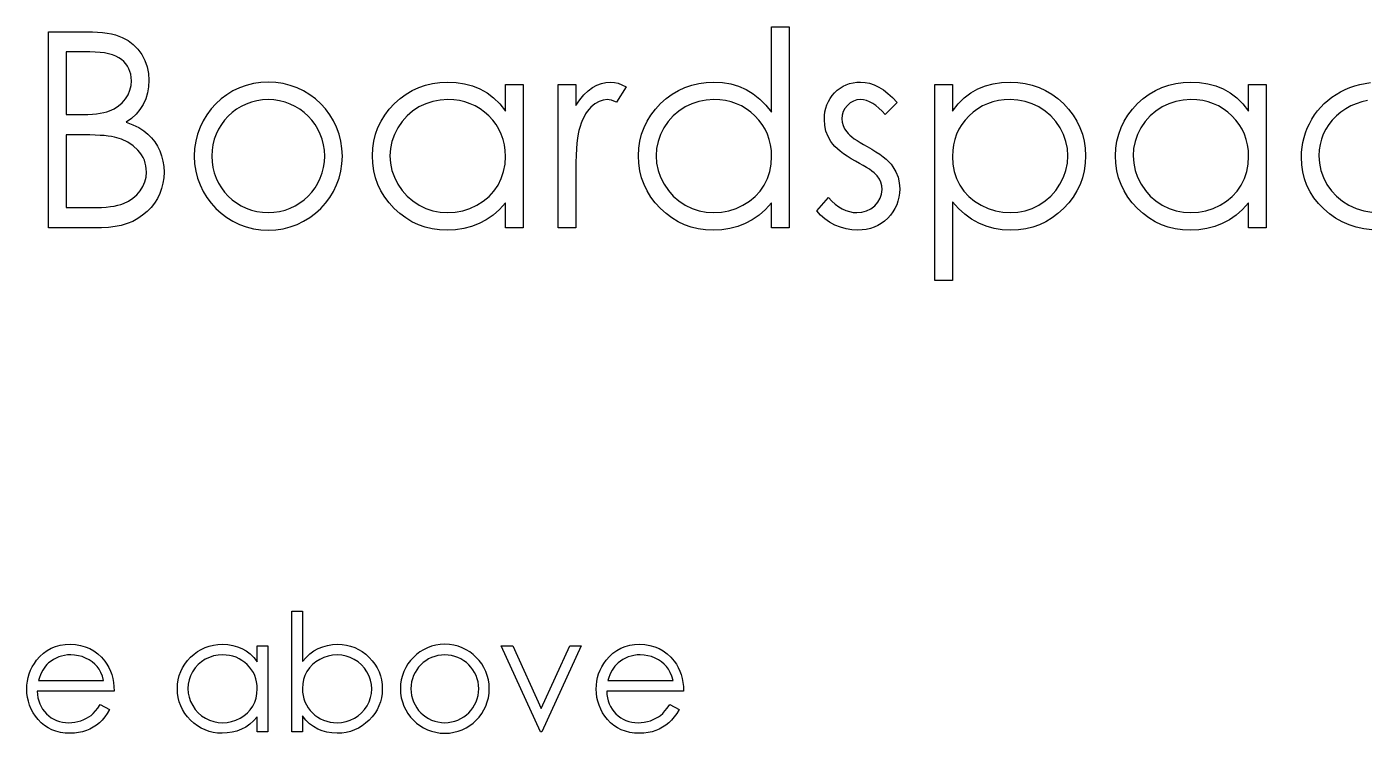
# Model space of a CAD drawing. Header units: inches. Extents: x -3.18 to 1.88, y -2.18 to 2.79.
# Drawn here: x -2.41 to -1.556, y 2.338 to 2.788 of the extents above; entities that cross this region are included whole.
import ezdxf

# ---------------------------------------------------------------- set-up
doc = ezdxf.new("R2010")
doc.units = ezdxf.units.IN
doc.header["$MEASUREMENT"] = 0

msp = doc.modelspace()

# ---------------------------------------------------------------- linework, layer by layer
at = {"color": 7, "linetype": 'Continuous', "flags": 128}
for points in [[(-2.39626, 2.78517), (-2.37187, 2.78517), (-2.37187, 2.78517), (-2.36829, 2.78512), (-2.36494, 2.78494), (-2.36178, 2.78467), (-2.35885, 2.78427), (-2.35612, 2.78377), (-2.35362, 2.78317), (-2.35131, 2.78244), (-2.34924, 2.78159), (-2.34548, 2.77956), (-2.34215, 2.77708), (-2.33925, 2.77408), (-2.33674, 2.77062), (-2.33474, 2.76682), (-2.33331, 2.76283), (-2.33243, 2.7586), (-2.33216, 2.7542), (-2.33216, 2.7542), (-2.33238, 2.75006), (-2.33309, 2.74613), (-2.33424, 2.74238), (-2.33584, 2.73882), (-2.33789, 2.73554), (-2.34035, 2.73256), (-2.34328, 2.72993), (-2.34661, 2.7276), (-2.34661, 2.7276), (-2.34238, 2.7259), (-2.33864, 2.72405), (-2.33546, 2.72204), (-2.33279, 2.71989), (-2.33048, 2.71756), (-2.32848, 2.71503), (-2.32673, 2.71223), (-2.32525, 2.70922), (-2.32407, 2.70602), (-2.32322, 2.70271), (-2.32272, 2.69923), (-2.32254, 2.69565), (-2.32254, 2.69565), (-2.32272, 2.692), (-2.32322, 2.68849), (-2.32407, 2.68514), (-2.32525, 2.68193), (-2.32678, 2.67885), (-2.32865, 2.6759), (-2.33086, 2.67312), (-2.33339, 2.67046), (-2.33622, 2.66806), (-2.33927, 2.66595), (-2.34255, 2.6642), (-2.34606, 2.66275), (-2.34981, 2.66162), (-2.35379, 2.66082), (-2.358, 2.66032), (-2.36246, 2.66017), (-2.36246, 2.66017), (-2.39626, 2.66017), (-2.39626, 2.66017), (-2.39626, 2.78517)], [(-1.92351, 2.78838), (-1.92351, 2.66017), (-1.92351, 2.66017), (-1.93472, 2.66017), (-1.93472, 2.66017), (-1.93472, 2.67597), (-1.93472, 2.67597), (-1.9386, 2.67176), (-1.94269, 2.66816), (-1.94704, 2.66515), (-1.9516, 2.66275), (-1.95638, 2.66092), (-1.96137, 2.65962), (-1.9666, 2.65882), (-1.97203, 2.65857), (-1.97203, 2.65857), (-1.97687, 2.65879), (-1.98152, 2.65944), (-1.98601, 2.66052), (-1.99031, 2.66202), (-1.99442, 2.66398), (-1.99838, 2.66636), (-2.00213, 2.66916), (-2.00571, 2.67241), (-2.00899, 2.67597), (-2.01182, 2.6797), (-2.0142, 2.68363), (-2.01618, 2.68776), (-2.01771, 2.69207), (-2.01878, 2.69655), (-2.01943, 2.70124), (-2.01966, 2.70609), (-2.01966, 2.70609), (-2.01943, 2.71085), (-2.01878, 2.71546), (-2.01768, 2.71987), (-2.01613, 2.72412), (-2.01415, 2.72818), (-2.01175, 2.73206), (-2.00889, 2.73579), (-2.00559, 2.73932), (-2.00198, 2.74255), (-1.99817, 2.74536), (-1.99422, 2.74774), (-1.99006, 2.74966), (-1.98573, 2.75119), (-1.98122, 2.75227), (-1.97654, 2.75289), (-1.97168, 2.75312), (-1.97168, 2.75312), (-1.9661, 2.75282), (-1.96079, 2.75192), (-1.95576, 2.75039), (-1.951, 2.74829), (-1.94652, 2.74558), (-1.94229, 2.74228), (-1.93838, 2.73835), (-1.93472, 2.73384), (-1.93472, 2.73384), (-1.93472, 2.78838), (-1.93472, 2.78838), (-1.92351, 2.78838)], [(-2.38504, 2.77235), (-2.38504, 2.73229), (-2.38504, 2.73229), (-2.37751, 2.73229), (-2.37751, 2.73229), (-2.3742, 2.73234), (-2.37112, 2.73244), (-2.36827, 2.73264), (-2.36561, 2.73289), (-2.36323, 2.73324), (-2.36106, 2.73366), (-2.3591, 2.73414), (-2.35737, 2.73471), (-2.35432, 2.73609), (-2.35159, 2.73784), (-2.34921, 2.73992), (-2.34716, 2.74235), (-2.34551, 2.74503), (-2.34433, 2.74789), (-2.3436, 2.75084), (-2.34338, 2.75397), (-2.34338, 2.75397), (-2.34348, 2.75605), (-2.34378, 2.75803), (-2.34428, 2.75988), (-2.34495, 2.76163), (-2.34586, 2.76326), (-2.34693, 2.76476), (-2.34824, 2.76616), (-2.34971, 2.76744), (-2.35142, 2.76859), (-2.35334, 2.7696), (-2.3555, 2.77042), (-2.3579, 2.77112), (-2.36053, 2.77165), (-2.36338, 2.77205), (-2.36649, 2.77227), (-2.36982, 2.77235), (-2.36982, 2.77235), (-2.38504, 2.77235)], [(-2.09338, 2.75152), (-2.09338, 2.66017), (-2.09338, 2.66017), (-2.1046, 2.66017), (-2.1046, 2.66017), (-2.1046, 2.67597), (-2.1046, 2.67597), (-2.10848, 2.67176), (-2.11256, 2.66816), (-2.11691, 2.66515), (-2.12147, 2.66275), (-2.12625, 2.66092), (-2.13124, 2.65962), (-2.13647, 2.65882), (-2.1419, 2.65857), (-2.1419, 2.65857), (-2.14674, 2.65879), (-2.1514, 2.65944), (-2.15588, 2.66052), (-2.16018, 2.66202), (-2.16429, 2.66398), (-2.16825, 2.66636), (-2.172, 2.66916), (-2.17558, 2.67241), (-2.17886, 2.67597), (-2.18169, 2.6797), (-2.18407, 2.68363), (-2.18605, 2.68776), (-2.18758, 2.69207), (-2.18865, 2.69655), (-2.18931, 2.70124), (-2.18953, 2.70609), (-2.18953, 2.70609), (-2.18931, 2.71085), (-2.18865, 2.71546), (-2.18755, 2.71987), (-2.186, 2.72412), (-2.18402, 2.72818), (-2.18162, 2.73206), (-2.17876, 2.73579), (-2.17546, 2.73932), (-2.17185, 2.74255), (-2.16805, 2.74536), (-2.16409, 2.74774), (-2.15993, 2.74966), (-2.1556, 2.75119), (-2.15109, 2.75227), (-2.14641, 2.75289), (-2.14155, 2.75312), (-2.14155, 2.75312), (-2.13597, 2.75284), (-2.13066, 2.75202), (-2.12563, 2.75061), (-2.12087, 2.74869), (-2.11639, 2.74616), (-2.11216, 2.74295), (-2.10825, 2.73912), (-2.1046, 2.73461), (-2.1046, 2.73461), (-2.1046, 2.75152), (-2.1046, 2.75152), (-2.09338, 2.75152)], [(-2.07094, 2.75152), (-2.05972, 2.75152), (-2.05972, 2.75152), (-2.05972, 2.73807), (-2.05972, 2.73807), (-2.05717, 2.74178), (-2.05454, 2.74493), (-2.05186, 2.74751), (-2.04911, 2.74956), (-2.04628, 2.75112), (-2.04337, 2.75224), (-2.04044, 2.75289), (-2.03744, 2.75312), (-2.03744, 2.75312), (-2.03511, 2.75292), (-2.03271, 2.75234), (-2.03023, 2.75137), (-2.02767, 2.74999), (-2.02767, 2.74999), (-2.03383, 2.74027), (-2.03383, 2.74027), (-2.03546, 2.74097), (-2.03696, 2.7415), (-2.03834, 2.7418), (-2.03957, 2.7419), (-2.03957, 2.7419), (-2.04225, 2.7416), (-2.0449, 2.7407), (-2.04748, 2.7392), (-2.05003, 2.73709), (-2.05126, 2.73582), (-2.05241, 2.73436), (-2.05346, 2.73276), (-2.05447, 2.73098), (-2.05539, 2.72903), (-2.05624, 2.72693), (-2.05702, 2.72465), (-2.05772, 2.72222), (-2.05772, 2.72222), (-2.0582, 2.72004), (-2.0586, 2.71736), (-2.05895, 2.71418), (-2.05922, 2.7105), (-2.05945, 2.70634), (-2.0596, 2.70169), (-2.0597, 2.69653), (-2.05972, 2.69087), (-2.05972, 2.69087), (-2.05972, 2.66017), (-2.05972, 2.66017), (-2.07094, 2.66017), (-2.07094, 2.66017), (-2.07094, 2.75152)], [(-1.8546, 2.74012), (-1.86221, 2.73229), (-1.86221, 2.73229), (-1.86421, 2.73454), (-1.86621, 2.73649), (-1.86822, 2.73814), (-1.87017, 2.7395), (-1.87215, 2.74055), (-1.8741, 2.7413), (-1.87605, 2.74175), (-1.87798, 2.7419), (-1.87798, 2.7419), (-1.88034, 2.74168), (-1.88251, 2.74097), (-1.88454, 2.73982), (-1.88637, 2.7382), (-1.8879, 2.73627), (-1.88898, 2.73421), (-1.88963, 2.73199), (-1.88985, 2.72961), (-1.88985, 2.72961), (-1.88965, 2.72745), (-1.88908, 2.72537), (-1.8881, 2.72332), (-1.88675, 2.72132), (-1.88675, 2.72132), (-1.88587, 2.72029), (-1.88477, 2.71924), (-1.88347, 2.71811), (-1.88194, 2.71696), (-1.88019, 2.71576), (-1.87823, 2.71453), (-1.87608, 2.71323), (-1.8737, 2.7119), (-1.8737, 2.7119), (-1.8708, 2.71025), (-1.86814, 2.70862), (-1.86571, 2.707), (-1.86353, 2.70539), (-1.86161, 2.70379), (-1.8599, 2.70221), (-1.85845, 2.70063), (-1.85725, 2.69908), (-1.85725, 2.69908), (-1.8554, 2.69585), (-1.85404, 2.69242), (-1.85327, 2.68879), (-1.85299, 2.68496), (-1.85299, 2.68496), (-1.85312, 2.68226), (-1.85347, 2.67965), (-1.85407, 2.67715), (-1.8549, 2.67477), (-1.856, 2.67246), (-1.8573, 2.67029), (-1.85885, 2.66821), (-1.86065, 2.66623), (-1.86263, 2.66443), (-1.86471, 2.66287), (-1.86691, 2.66157), (-1.86924, 2.6605), (-1.8717, 2.65964), (-1.87428, 2.65904), (-1.87696, 2.65869), (-1.87976, 2.65857), (-1.87976, 2.65857), (-1.88354, 2.65877), (-1.88722, 2.65939), (-1.89083, 2.66042), (-1.89436, 2.66185), (-1.89769, 2.66365), (-1.90072, 2.66578), (-1.90345, 2.66821), (-1.90588, 2.67094), (-1.90588, 2.67094), (-1.89844, 2.6794), (-1.89844, 2.6794), (-1.89629, 2.67715), (-1.89411, 2.67519), (-1.89188, 2.67354), (-1.88965, 2.67219), (-1.88737, 2.67114), (-1.88504, 2.67039), (-1.88272, 2.66994), (-1.88034, 2.66979), (-1.88034, 2.66979), (-1.87711, 2.67006), (-1.87413, 2.67089), (-1.8714, 2.67224), (-1.86892, 2.67417), (-1.86686, 2.67645), (-1.86539, 2.67895), (-1.86451, 2.6816), (-1.86421, 2.68448), (-1.86421, 2.68448), (-1.86441, 2.68686), (-1.86499, 2.68912), (-1.86594, 2.69122), (-1.86729, 2.6932), (-1.86729, 2.6932), (-1.86817, 2.69415), (-1.86929, 2.69518), (-1.87067, 2.69628), (-1.87227, 2.69743), (-1.87413, 2.69863), (-1.87623, 2.69988), (-1.87856, 2.70121), (-1.88114, 2.70261), (-1.88114, 2.70261), (-1.88392, 2.70419), (-1.88647, 2.70577), (-1.88877, 2.70735), (-1.89088, 2.7089), (-1.89273, 2.71045), (-1.89433, 2.712), (-1.89574, 2.71356), (-1.89689, 2.71508), (-1.89689, 2.71508), (-1.89872, 2.71826), (-1.90002, 2.72169), (-1.90082, 2.7253), (-1.90107, 2.72916), (-1.90107, 2.72916), (-1.90097, 2.73168), (-1.90067, 2.73409), (-1.90014, 2.73639), (-1.89944, 2.7386), (-1.89852, 2.74067), (-1.89739, 2.74265), (-1.89606, 2.74453), (-1.89453, 2.74628), (-1.89283, 2.74789), (-1.89103, 2.74926), (-1.88913, 2.75044), (-1.88712, 2.75142), (-1.88499, 2.75217), (-1.88277, 2.75269), (-1.88044, 2.75302), (-1.87798, 2.75312), (-1.87798, 2.75312), (-1.87508, 2.75292), (-1.87217, 2.75232), (-1.86924, 2.75129), (-1.86631, 2.74986), (-1.86341, 2.74804), (-1.86048, 2.74581), (-1.85752, 2.74318), (-1.8546, 2.74012)], [(-1.83056, 2.75152), (-1.81934, 2.75152), (-1.81934, 2.75152), (-1.81934, 2.73461), (-1.81934, 2.73461), (-1.81566, 2.73912), (-1.81173, 2.74295), (-1.80752, 2.74616), (-1.80304, 2.74869), (-1.79828, 2.75061), (-1.79327, 2.75202), (-1.78799, 2.75284), (-1.78243, 2.75312), (-1.78243, 2.75312), (-1.77757, 2.75289), (-1.77286, 2.75227), (-1.76836, 2.75119), (-1.76403, 2.74966), (-1.75987, 2.74774), (-1.75591, 2.74536), (-1.75211, 2.74255), (-1.7485, 2.73932), (-1.7452, 2.73579), (-1.74234, 2.73206), (-1.73991, 2.72818), (-1.73793, 2.72412), (-1.73638, 2.71987), (-1.73528, 2.71546), (-1.73463, 2.71085), (-1.7344, 2.70609), (-1.7344, 2.70609), (-1.73463, 2.70124), (-1.73528, 2.69655), (-1.73636, 2.69207), (-1.73788, 2.68776), (-1.73986, 2.68363), (-1.74227, 2.6797), (-1.7451, 2.67597), (-1.74838, 2.67241), (-1.75196, 2.66916), (-1.75571, 2.66636), (-1.75967, 2.66398), (-1.76377, 2.66202), (-1.76808, 2.66052), (-1.77256, 2.65944), (-1.77725, 2.65879), (-1.78208, 2.65857), (-1.78208, 2.65857), (-1.78751, 2.65884), (-1.79275, 2.65972), (-1.79773, 2.66112), (-1.80251, 2.66312), (-1.80704, 2.66568), (-1.81138, 2.66881), (-1.81546, 2.67249), (-1.81934, 2.67672), (-1.81934, 2.67672), (-1.81934, 2.62652), (-1.81934, 2.62652), (-1.83056, 2.62652), (-1.83056, 2.62652), (-1.83056, 2.75152)], [(-1.61902, 2.75152), (-1.61902, 2.66017), (-1.61902, 2.66017), (-1.63024, 2.66017), (-1.63024, 2.66017), (-1.63024, 2.67597), (-1.63024, 2.67597), (-1.63412, 2.67176), (-1.6382, 2.66816), (-1.64256, 2.66515), (-1.64711, 2.66275), (-1.6519, 2.66092), (-1.65688, 2.65962), (-1.66211, 2.65882), (-1.66755, 2.65857), (-1.66755, 2.65857), (-1.67238, 2.65879), (-1.67704, 2.65944), (-1.68152, 2.66052), (-1.68583, 2.66202), (-1.68993, 2.66398), (-1.69389, 2.66636), (-1.69764, 2.66916), (-1.70122, 2.67241), (-1.70451, 2.67597), (-1.70733, 2.6797), (-1.70971, 2.68363), (-1.71169, 2.68776), (-1.71322, 2.69207), (-1.7143, 2.69655), (-1.71495, 2.70124), (-1.71517, 2.70609), (-1.71517, 2.70609), (-1.71495, 2.71085), (-1.7143, 2.71546), (-1.71319, 2.71987), (-1.71164, 2.72412), (-1.70966, 2.72818), (-1.70726, 2.73206), (-1.7044, 2.73579), (-1.7011, 2.73932), (-1.69749, 2.74255), (-1.69369, 2.74536), (-1.68973, 2.74774), (-1.68557, 2.74966), (-1.68124, 2.75119), (-1.67674, 2.75227), (-1.67205, 2.75289), (-1.6672, 2.75312), (-1.6672, 2.75312), (-1.66161, 2.75284), (-1.6563, 2.75202), (-1.65127, 2.75061), (-1.64651, 2.74869), (-1.64203, 2.74616), (-1.6378, 2.74295), (-1.63389, 2.73912), (-1.63024, 2.73461), (-1.63024, 2.73461), (-1.63024, 2.75152), (-1.63024, 2.75152), (-1.61902, 2.75152)], [(-1.55169, 2.65877), (-1.55674, 2.65942), (-1.56158, 2.66047), (-1.56618, 2.66195), (-1.57057, 2.66385), (-1.57472, 2.66618), (-1.57863, 2.66893), (-1.58231, 2.67211), (-1.58566, 2.67559), (-1.58854, 2.67928), (-1.591, 2.68311), (-1.593, 2.68714), (-1.59458, 2.69137), (-1.59568, 2.69575), (-1.59636, 2.70033), (-1.59658, 2.70509), (-1.59658, 2.70509), (-1.59648, 2.70832), (-1.59616, 2.7115), (-1.59566, 2.71463), (-1.5949, 2.71769), (-1.59398, 2.72069), (-1.59283, 2.72365), (-1.59147, 2.72653), (-1.58992, 2.72936), (-1.58817, 2.73209), (-1.58627, 2.73464), (-1.58421, 2.73707), (-1.58198, 2.73932), (-1.57963, 2.74143), (-1.5771, 2.74338), (-1.5744, 2.74518), (-1.57157, 2.74683), (-1.56861, 2.74831), (-1.56556, 2.74959), (-1.56243, 2.75066), (-1.5592, 2.75154), (-1.55589, 2.75224), (-1.55251, 2.75272)], [(-2.1414, 2.7419), (-2.14631, 2.7416), (-2.15102, 2.74072), (-2.15553, 2.73925), (-2.15986, 2.73719), (-2.16387, 2.73461), (-2.16745, 2.73153), (-2.1706, 2.728), (-2.17333, 2.72397), (-2.17551, 2.71967), (-2.17706, 2.71521), (-2.17801, 2.71065), (-2.17831, 2.70597), (-2.17831, 2.70597), (-2.17799, 2.70131), (-2.17706, 2.69675), (-2.17548, 2.6923), (-2.17328, 2.68794), (-2.17053, 2.68388), (-2.16737, 2.6803), (-2.16376, 2.6772), (-2.15973, 2.67457), (-2.1554, 2.67246), (-2.15092, 2.67099), (-2.14629, 2.67009), (-2.1415, 2.66979), (-2.1415, 2.66979), (-2.13665, 2.67009), (-2.13191, 2.67096), (-2.12733, 2.67244), (-2.12287, 2.67452), (-2.11874, 2.6771), (-2.11509, 2.6801), (-2.11198, 2.68353), (-2.10935, 2.68736), (-2.10727, 2.69155), (-2.10577, 2.696), (-2.1049, 2.70069), (-2.1046, 2.70564), (-2.1046, 2.70564), (-2.10477, 2.70942), (-2.10527, 2.71305), (-2.1061, 2.71654), (-2.10725, 2.71984), (-2.10875, 2.723), (-2.11058, 2.726), (-2.11273, 2.72883), (-2.11524, 2.73151), (-2.11797, 2.73394), (-2.12085, 2.73607), (-2.1239, 2.73784), (-2.12708, 2.7393), (-2.13044, 2.74045), (-2.13394, 2.74125), (-2.1376, 2.74175), (-2.1414, 2.7419)], [(-1.97153, 2.7419), (-1.97644, 2.7416), (-1.98115, 2.74072), (-1.98565, 2.73925), (-1.98999, 2.73719), (-1.99399, 2.73461), (-1.99757, 2.73153), (-2.00073, 2.728), (-2.00346, 2.72397), (-2.00564, 2.71967), (-2.00719, 2.71521), (-2.00814, 2.71065), (-2.00844, 2.70597), (-2.00844, 2.70597), (-2.00812, 2.70131), (-2.00719, 2.69675), (-2.00561, 2.6923), (-2.00341, 2.68794), (-2.00065, 2.68388), (-1.9975, 2.6803), (-1.99389, 2.6772), (-1.98986, 2.67457), (-1.98553, 2.67246), (-1.98105, 2.67099), (-1.97642, 2.67009), (-1.97163, 2.66979), (-1.97163, 2.66979), (-1.96677, 2.67009), (-1.96204, 2.67096), (-1.95746, 2.67244), (-1.953, 2.67452), (-1.94887, 2.6771), (-1.94522, 2.6801), (-1.94211, 2.68353), (-1.93948, 2.68736), (-1.9374, 2.69155), (-1.9359, 2.696), (-1.93502, 2.70069), (-1.93472, 2.70564), (-1.93472, 2.70564), (-1.9349, 2.70942), (-1.9354, 2.71305), (-1.93623, 2.71654), (-1.93738, 2.71984), (-1.93888, 2.723), (-1.94071, 2.726), (-1.94286, 2.72883), (-1.94537, 2.73151), (-1.94809, 2.73394), (-1.95097, 2.73607), (-1.95403, 2.73784), (-1.95721, 2.7393), (-1.96056, 2.74045), (-1.96407, 2.74125), (-1.96773, 2.74175), (-1.97153, 2.7419)], [(-1.78253, 2.7419), (-1.78634, 2.74175), (-1.78999, 2.74125), (-1.7935, 2.74045), (-1.79685, 2.7393), (-1.80006, 2.73784), (-1.80309, 2.73607), (-1.80599, 2.73394), (-1.80872, 2.73151), (-1.8112, 2.72883), (-1.81335, 2.726), (-1.81518, 2.723), (-1.81668, 2.71984), (-1.81784, 2.71654), (-1.81866, 2.71305), (-1.81916, 2.70942), (-1.81934, 2.70564), (-1.81934, 2.70564), (-1.81904, 2.70069), (-1.81816, 2.696), (-1.81668, 2.69155), (-1.81461, 2.68736), (-1.81198, 2.68353), (-1.80882, 2.6801), (-1.80517, 2.6771), (-1.80101, 2.67452), (-1.79653, 2.67244), (-1.79192, 2.67096), (-1.78721, 2.67009), (-1.78235, 2.66979), (-1.78235, 2.66979), (-1.7776, 2.67009), (-1.77299, 2.67099), (-1.76851, 2.67246), (-1.7642, 2.67457), (-1.76017, 2.6772), (-1.75656, 2.6803), (-1.75341, 2.68388), (-1.75068, 2.68794), (-1.74848, 2.6923), (-1.74687, 2.69675), (-1.74595, 2.70131), (-1.74562, 2.70597), (-1.74562, 2.70597), (-1.74592, 2.71065), (-1.74687, 2.71521), (-1.74843, 2.71967), (-1.75063, 2.72397), (-1.75333, 2.728), (-1.75649, 2.73153), (-1.76007, 2.73461), (-1.76408, 2.73719), (-1.76841, 2.73925), (-1.77291, 2.74072), (-1.77762, 2.7416), (-1.78253, 2.7419)], [(-1.66704, 2.7419), (-1.67195, 2.7416), (-1.67666, 2.74072), (-1.68117, 2.73925), (-1.6855, 2.73719), (-1.68951, 2.73461), (-1.69309, 2.73153), (-1.69624, 2.728), (-1.69897, 2.72397), (-1.70115, 2.71967), (-1.7027, 2.71521), (-1.70365, 2.71065), (-1.70395, 2.70597), (-1.70395, 2.70597), (-1.70363, 2.70131), (-1.7027, 2.69675), (-1.70112, 2.6923), (-1.69892, 2.68794), (-1.69617, 2.68388), (-1.69301, 2.6803), (-1.68941, 2.6772), (-1.68537, 2.67457), (-1.68104, 2.67246), (-1.67656, 2.67099), (-1.67193, 2.67009), (-1.66715, 2.66979), (-1.66715, 2.66979), (-1.66229, 2.67009), (-1.65755, 2.67096), (-1.65297, 2.67244), (-1.64852, 2.67452), (-1.64438, 2.6771), (-1.64073, 2.6801), (-1.63762, 2.68353), (-1.63499, 2.68736), (-1.63292, 2.69155), (-1.63141, 2.696), (-1.63054, 2.70069), (-1.63024, 2.70564), (-1.63024, 2.70564), (-1.63041, 2.70942), (-1.63091, 2.71305), (-1.63174, 2.71654), (-1.63289, 2.71984), (-1.63439, 2.723), (-1.63622, 2.726), (-1.63837, 2.72883), (-1.64088, 2.73151), (-1.64361, 2.73394), (-1.64649, 2.73607), (-1.64954, 2.73784), (-1.65272, 2.7393), (-1.65608, 2.74045), (-1.65958, 2.74125), (-1.66324, 2.74175), (-1.66705, 2.7419)], [(-1.55434, 2.74125), (-1.5581, 2.74042), (-1.56168, 2.7393), (-1.56508, 2.73782), (-1.56831, 2.73602), (-1.57137, 2.73391), (-1.57425, 2.73146), (-1.57685, 2.72878), (-1.5791, 2.72595), (-1.58103, 2.723), (-1.58258, 2.71989), (-1.58381, 2.71666), (-1.58466, 2.71328), (-1.58519, 2.70975), (-1.58536, 2.70609), (-1.58536, 2.70609), (-1.58504, 2.70131), (-1.58409, 2.69668), (-1.58248, 2.69217), (-1.58026, 2.68781), (-1.57745, 2.68378), (-1.57417, 2.6802), (-1.57044, 2.67712), (-1.56621, 2.67452), (-1.5616, 2.67244), (-1.55674, 2.67096), (-1.55161, 2.67009)], [(-2.38504, 2.71947), (-2.38504, 2.67299), (-2.38504, 2.67299), (-2.36907, 2.67299), (-2.36907, 2.67299), (-2.36564, 2.67304), (-2.36246, 2.67314), (-2.35953, 2.67334), (-2.3568, 2.67364), (-2.35434, 2.67399), (-2.35209, 2.67444), (-2.35009, 2.67497), (-2.34834, 2.67557), (-2.34521, 2.67705), (-2.3424, 2.6789), (-2.33992, 2.6811), (-2.33777, 2.68368), (-2.33602, 2.68651), (-2.33476, 2.68944), (-2.33401, 2.6925), (-2.33376, 2.69565), (-2.33376, 2.69565), (-2.33384, 2.69763), (-2.33411, 2.69956), (-2.33454, 2.70141), (-2.33511, 2.70321), (-2.33589, 2.70492), (-2.33684, 2.70659), (-2.33794, 2.7082), (-2.33922, 2.70972), (-2.3422, 2.7125), (-2.34571, 2.71481), (-2.34971, 2.71664), (-2.35422, 2.71799), (-2.35422, 2.71799), (-2.35605, 2.71834), (-2.3582, 2.71864), (-2.36065, 2.71889), (-2.36341, 2.71909), (-2.36649, 2.71926), (-2.36989, 2.71936), (-2.3736, 2.71944), (-2.37761, 2.71947), (-2.37761, 2.71947), (-2.38504, 2.71947)], [(-2.24092, 2.33852), (-2.24093, 2.41544), (-2.24093, 2.41544), (-2.23419, 2.41544), (-2.23419, 2.41544), (-2.23419, 2.38338), (-2.23419, 2.38338), (-2.23187, 2.38595), (-2.22942, 2.38815), (-2.22682, 2.39003), (-2.2241, 2.39157), (-2.22123, 2.39275), (-2.21824, 2.39361), (-2.2151, 2.39412), (-2.21184, 2.39428), (-2.21184, 2.39428), (-2.20894, 2.39415), (-2.20613, 2.39376), (-2.20344, 2.39311), (-2.20086, 2.39221), (-2.19839, 2.39104), (-2.19602, 2.38961), (-2.19376, 2.38793), (-2.19162, 2.38598), (-2.18965, 2.38384), (-2.18795, 2.3816), (-2.18651, 2.37925), (-2.18532, 2.37678), (-2.1844, 2.37421), (-2.18376, 2.37152), (-2.18337, 2.36873), (-2.18323, 2.36581), (-2.18323, 2.36581), (-2.18337, 2.36294), (-2.18376, 2.36018), (-2.18442, 2.35752), (-2.18535, 2.35497), (-2.18654, 2.35252), (-2.188, 2.35019), (-2.18971, 2.34795), (-2.19169, 2.34583), (-2.19385, 2.34389), (-2.19614, 2.34221), (-2.19851, 2.34078), (-2.20101, 2.33963), (-2.20361, 2.33871), (-2.20631, 2.33806), (-2.20913, 2.33769), (-2.21205, 2.33755), (-2.21205, 2.33755), (-2.21538, 2.33772), (-2.21855, 2.33821), (-2.22156, 2.33906), (-2.22441, 2.34021), (-2.2271, 2.34175), (-2.22963, 2.34365), (-2.23199, 2.34597), (-2.23419, 2.34866), (-2.23419, 2.34866), (-2.23419, 2.33852), (-2.23419, 2.33852), (-2.24093, 2.33852)], [(-2.36325, 2.35582), (-2.35727, 2.35268), (-2.35727, 2.35268), (-2.35874, 2.35017), (-2.36032, 2.34792), (-2.362, 2.34591), (-2.36381, 2.34416), (-2.36571, 2.34265), (-2.36773, 2.34132), (-2.36988, 2.34018), (-2.37213, 2.33924), (-2.37452, 2.3385), (-2.37706, 2.33797), (-2.37975, 2.33766), (-2.38259, 2.33755), (-2.38259, 2.33755), (-2.38574, 2.33769), (-2.38872, 2.33809), (-2.39151, 2.33877), (-2.39414, 2.33972), (-2.39657, 2.34093), (-2.39884, 2.34242), (-2.40095, 2.34418), (-2.40285, 2.34621), (-2.40457, 2.3484), (-2.40605, 2.35067), (-2.4073, 2.35301), (-2.40832, 2.35543), (-2.40913, 2.35791), (-2.40971, 2.36045), (-2.41004, 2.36308), (-2.41016, 2.36577), (-2.41016, 2.36577), (-2.41005, 2.36829), (-2.40977, 2.37076), (-2.40927, 2.37315), (-2.40858, 2.37547), (-2.40769, 2.37773), (-2.40661, 2.37991), (-2.40532, 2.38202), (-2.40385, 2.38407), (-2.40385, 2.38407), (-2.40176, 2.38646), (-2.3995, 2.38855), (-2.39708, 2.39029), (-2.39449, 2.39173), (-2.39172, 2.39284), (-2.38879, 2.39365), (-2.3857, 2.39412), (-2.38242, 2.39428), (-2.38242, 2.39428), (-2.37906, 2.39412), (-2.37586, 2.39361), (-2.37284, 2.39277), (-2.37, 2.3916), (-2.36732, 2.39008), (-2.36483, 2.38821), (-2.3625, 2.38602), (-2.36035, 2.3835), (-2.36035, 2.3835), (-2.35897, 2.38153), (-2.35778, 2.37946), (-2.35676, 2.37725), (-2.35593, 2.37493), (-2.35527, 2.3725), (-2.35479, 2.36995), (-2.35451, 2.36727), (-2.35439, 2.36448), (-2.35439, 2.36448), (-2.40343, 2.36448), (-2.40343, 2.36448), (-2.40329, 2.36231), (-2.40299, 2.36024), (-2.40251, 2.35827), (-2.40185, 2.35641), (-2.40104, 2.35465), (-2.40004, 2.35298), (-2.39887, 2.35142), (-2.39754, 2.34995), (-2.39606, 2.34863), (-2.39452, 2.34747), (-2.39288, 2.34649), (-2.39115, 2.3457), (-2.38935, 2.34508), (-2.38745, 2.34465), (-2.38549, 2.34437), (-2.38343, 2.34428), (-2.38343, 2.34428), (-2.38141, 2.34436), (-2.37945, 2.3446), (-2.37749, 2.34501), (-2.37557, 2.34556), (-2.37372, 2.34625), (-2.37202, 2.34706), (-2.37048, 2.34797), (-2.36907, 2.34897), (-2.3677, 2.35019), (-2.36627, 2.35175), (-2.36478, 2.35361), (-2.36325, 2.35582)], [(-2.25631, 2.39332), (-2.25631, 2.33852), (-2.25631, 2.33852), (-2.26304, 2.33852), (-2.26304, 2.33852), (-2.26304, 2.348), (-2.26304, 2.348), (-2.26537, 2.34547), (-2.26782, 2.34331), (-2.27043, 2.34151), (-2.27317, 2.34006), (-2.27604, 2.33897), (-2.27903, 2.33818), (-2.28217, 2.3377), (-2.28543, 2.33755), (-2.28543, 2.33755), (-2.28833, 2.33769), (-2.29112, 2.33808), (-2.29381, 2.33873), (-2.29639, 2.33963), (-2.29886, 2.3408), (-2.30123, 2.34223), (-2.30349, 2.34391), (-2.30563, 2.34586), (-2.3076, 2.348), (-2.3093, 2.35023), (-2.31073, 2.35259), (-2.31191, 2.35507), (-2.31283, 2.35766), (-2.31348, 2.36035), (-2.31387, 2.36315), (-2.314, 2.36607), (-2.314, 2.36607), (-2.31387, 2.36892), (-2.31348, 2.37169), (-2.31282, 2.37433), (-2.31188, 2.37689), (-2.3107, 2.37932), (-2.30925, 2.38165), (-2.30754, 2.38389), (-2.30556, 2.38601), (-2.3034, 2.38794), (-2.30111, 2.38963), (-2.29874, 2.39105), (-2.29624, 2.39221), (-2.29364, 2.39313), (-2.29094, 2.39377), (-2.28813, 2.39415), (-2.28522, 2.39428), (-2.28522, 2.39428), (-2.28187, 2.39412), (-2.27868, 2.39362), (-2.27566, 2.39278), (-2.27281, 2.39163), (-2.27012, 2.39011), (-2.26758, 2.38818), (-2.26523, 2.38589), (-2.26304, 2.38318), (-2.26304, 2.38318), (-2.26304, 2.39332), (-2.26304, 2.39332), (-2.25631, 2.39332)], [(-2.10727, 2.39332), (-2.09998, 2.39332), (-2.09998, 2.39332), (-2.08179, 2.35342), (-2.08179, 2.35342), (-2.0636, 2.39332), (-2.0636, 2.39332), (-2.05631, 2.39332), (-2.05631, 2.39332), (-2.08131, 2.33852), (-2.08131, 2.33852), (-2.08227, 2.33852), (-2.08227, 2.33852), (-2.10727, 2.39332)], [(-1.99979, 2.35582), (-1.99381, 2.35268), (-1.99381, 2.35268), (-1.99528, 2.35017), (-1.99686, 2.34792), (-1.99854, 2.34591), (-2.00035, 2.34416), (-2.00225, 2.34265), (-2.00427, 2.34132), (-2.00641, 2.34018), (-2.00867, 2.33924), (-2.01106, 2.3385), (-2.0136, 2.33797), (-2.01629, 2.33766), (-2.01913, 2.33755), (-2.01913, 2.33755), (-2.02228, 2.33769), (-2.02526, 2.33809), (-2.02805, 2.33877), (-2.03068, 2.33972), (-2.03311, 2.34093), (-2.03538, 2.34242), (-2.03748, 2.34418), (-2.03939, 2.34621), (-2.04111, 2.3484), (-2.04259, 2.35067), (-2.04384, 2.35301), (-2.04486, 2.35543), (-2.04567, 2.35791), (-2.04624, 2.36045), (-2.04657, 2.36308), (-2.04669, 2.36577), (-2.04669, 2.36577), (-2.04659, 2.36829), (-2.0463, 2.37076), (-2.04581, 2.37315), (-2.04512, 2.37547), (-2.04423, 2.37773), (-2.04315, 2.37991), (-2.04186, 2.38202), (-2.04038, 2.38407), (-2.04038, 2.38407), (-2.0383, 2.38646), (-2.03604, 2.38855), (-2.03362, 2.39029), (-2.03102, 2.39173), (-2.02826, 2.39284), (-2.02533, 2.39365), (-2.02224, 2.39412), (-2.01896, 2.39428), (-2.01896, 2.39428), (-2.01559, 2.39412), (-2.01239, 2.39361), (-2.00937, 2.39277), (-2.00654, 2.3916), (-2.00386, 2.39008), (-2.00137, 2.38821), (-1.99904, 2.38602), (-1.99689, 2.3835), (-1.99689, 2.3835), (-1.99551, 2.38153), (-1.99432, 2.37946), (-1.9933, 2.37725), (-1.99247, 2.37493), (-1.99181, 2.3725), (-1.99133, 2.36995), (-1.99105, 2.36727), (-1.99093, 2.36448), (-1.99093, 2.36448), (-2.03996, 2.36448), (-2.03996, 2.36448), (-2.03983, 2.36231), (-2.03953, 2.36024), (-2.03905, 2.35827), (-2.03839, 2.35641), (-2.03757, 2.35465), (-2.03658, 2.35298), (-2.03541, 2.35142), (-2.03407, 2.34995), (-2.0326, 2.34863), (-2.03105, 2.34747), (-2.02942, 2.34649), (-2.02769, 2.3457), (-2.02589, 2.34508), (-2.02399, 2.34465), (-2.02202, 2.34437), (-2.01997, 2.34428), (-2.01997, 2.34428), (-2.01795, 2.34436), (-2.01599, 2.3446), (-2.01403, 2.34501), (-2.01211, 2.34556), (-2.01026, 2.34625), (-2.00856, 2.34706), (-2.00702, 2.34797), (-2.0056, 2.34897), (-2.00424, 2.35019), (-2.00281, 2.35175), (-2.00132, 2.35361), (-1.99979, 2.35582)], [(-2.36112, 2.37121), (-2.36191, 2.37387), (-2.36289, 2.37624), (-2.36402, 2.37833), (-2.36531, 2.38013), (-2.36678, 2.38172), (-2.36849, 2.38315), (-2.37042, 2.38441), (-2.37257, 2.38551), (-2.37485, 2.38641), (-2.37721, 2.38704), (-2.37961, 2.38743), (-2.38208, 2.38755), (-2.38208, 2.38755), (-2.38409, 2.38748), (-2.38604, 2.38724), (-2.38792, 2.38683), (-2.38971, 2.38628), (-2.39145, 2.38554), (-2.3931, 2.38467), (-2.39468, 2.38362), (-2.3962, 2.38242), (-2.3962, 2.38242), (-2.39725, 2.38142), (-2.39823, 2.38031), (-2.39914, 2.3791), (-2.39998, 2.37776), (-2.40077, 2.37629), (-2.40149, 2.37471), (-2.40213, 2.37303), (-2.40272, 2.37121), (-2.40272, 2.37121), (-2.36112, 2.37121)], [(-2.28512, 2.38755), (-2.28807, 2.38737), (-2.2909, 2.38685), (-2.2936, 2.38596), (-2.2962, 2.38473), (-2.2986, 2.38318), (-2.30075, 2.38133), (-2.30264, 2.37922), (-2.30428, 2.3768), (-2.30559, 2.37421), (-2.30652, 2.37154), (-2.30709, 2.3688), (-2.30727, 2.36599), (-2.30727, 2.36599), (-2.30708, 2.3632), (-2.30652, 2.36047), (-2.30557, 2.35779), (-2.30425, 2.35518), (-2.3026, 2.35274), (-2.30071, 2.35059), (-2.29854, 2.34873), (-2.29612, 2.34715), (-2.29352, 2.34589), (-2.29083, 2.34501), (-2.28806, 2.34446), (-2.28519, 2.34428), (-2.28519, 2.34428), (-2.28227, 2.34446), (-2.27943, 2.34499), (-2.27668, 2.34588), (-2.27401, 2.34712), (-2.27153, 2.34867), (-2.26934, 2.35047), (-2.26747, 2.35253), (-2.2659, 2.35483), (-2.26465, 2.35734), (-2.26375, 2.36001), (-2.26322, 2.36282), (-2.26304, 2.3658), (-2.26304, 2.3658), (-2.26315, 2.36807), (-2.26345, 2.37025), (-2.26394, 2.37233), (-2.26463, 2.37432), (-2.26553, 2.37621), (-2.26663, 2.37801), (-2.26792, 2.37971), (-2.26943, 2.38132), (-2.27106, 2.38278), (-2.27279, 2.38405), (-2.27462, 2.38512), (-2.27653, 2.38599), (-2.27855, 2.38668), (-2.28065, 2.38716), (-2.28284, 2.38746), (-2.28513, 2.38755)], [(-2.21211, 2.34428), (-2.20916, 2.34446), (-2.20634, 2.34499), (-2.20364, 2.34588), (-2.20104, 2.34711), (-2.19863, 2.34866), (-2.19648, 2.3505), (-2.19459, 2.35262), (-2.19297, 2.35503), (-2.19165, 2.35761), (-2.19071, 2.36029), (-2.19014, 2.363), (-2.18996, 2.36581), (-2.18996, 2.36581), (-2.19016, 2.36862), (-2.19071, 2.37137), (-2.19168, 2.37405), (-2.193, 2.37666), (-2.19464, 2.3791), (-2.19653, 2.38124), (-2.19869, 2.38311), (-2.20111, 2.38468), (-2.2037, 2.38595), (-2.20638, 2.38683), (-2.20915, 2.38737), (-2.212, 2.38755), (-2.212, 2.38755), (-2.21492, 2.38737), (-2.21774, 2.38683), (-2.22051, 2.38595), (-2.2232, 2.38468), (-2.22569, 2.38312), (-2.22788, 2.38132), (-2.22978, 2.37926), (-2.23135, 2.37695), (-2.2326, 2.37444), (-2.23349, 2.37179), (-2.23401, 2.36898), (-2.23419, 2.36602), (-2.23419, 2.36602), (-2.23409, 2.36376), (-2.23379, 2.36158), (-2.23329, 2.35949), (-2.2326, 2.35751), (-2.2317, 2.35561), (-2.2306, 2.35381), (-2.22931, 2.35211), (-2.22782, 2.3505), (-2.22619, 2.34905), (-2.22444, 2.34779), (-2.22263, 2.34672), (-2.2207, 2.34585), (-2.21869, 2.34516), (-2.21659, 2.34468), (-2.21439, 2.34437), (-2.21211, 2.34428)], [(-1.99766, 2.37121), (-1.99845, 2.37387), (-1.99943, 2.37624), (-2.00056, 2.37833), (-2.00185, 2.38013), (-2.00332, 2.38172), (-2.00503, 2.38315), (-2.00696, 2.38441), (-2.0091, 2.38551), (-2.01139, 2.38641), (-2.01375, 2.38704), (-2.01615, 2.38743), (-2.01861, 2.38755), (-2.01861, 2.38755), (-2.02063, 2.38748), (-2.02258, 2.38724), (-2.02446, 2.38683), (-2.02625, 2.38628), (-2.02799, 2.38554), (-2.02964, 2.38467), (-2.03122, 2.38362), (-2.03274, 2.38242), (-2.03274, 2.38242), (-2.03379, 2.38142), (-2.03477, 2.38031), (-2.03568, 2.3791), (-2.03652, 2.37776), (-2.0373, 2.37629), (-2.03803, 2.37471), (-2.03867, 2.37303), (-2.03926, 2.37121), (-2.03926, 2.37121), (-1.99766, 2.37121)]]:
    msp.add_lwpolyline(points, dxfattribs=at)
at = {"color": 7, "linetype": 'Continuous'}
for centre, radius, start, end in [((-2.25599, 2.70584), 0.04728, 90.00056, 89.99944), ((-2.25604, 2.70585), 0.03605, 90.00043, 89.99957), ((-2.1433, 2.36592), 0.02837, 90.00039, 89.99961), ((-2.14333, 2.36592), 0.02163, 90.00146, 89.99854)]:
    msp.add_arc(centre, radius, start, end, dxfattribs=at)

doc.saveas('drawing.dxf')
